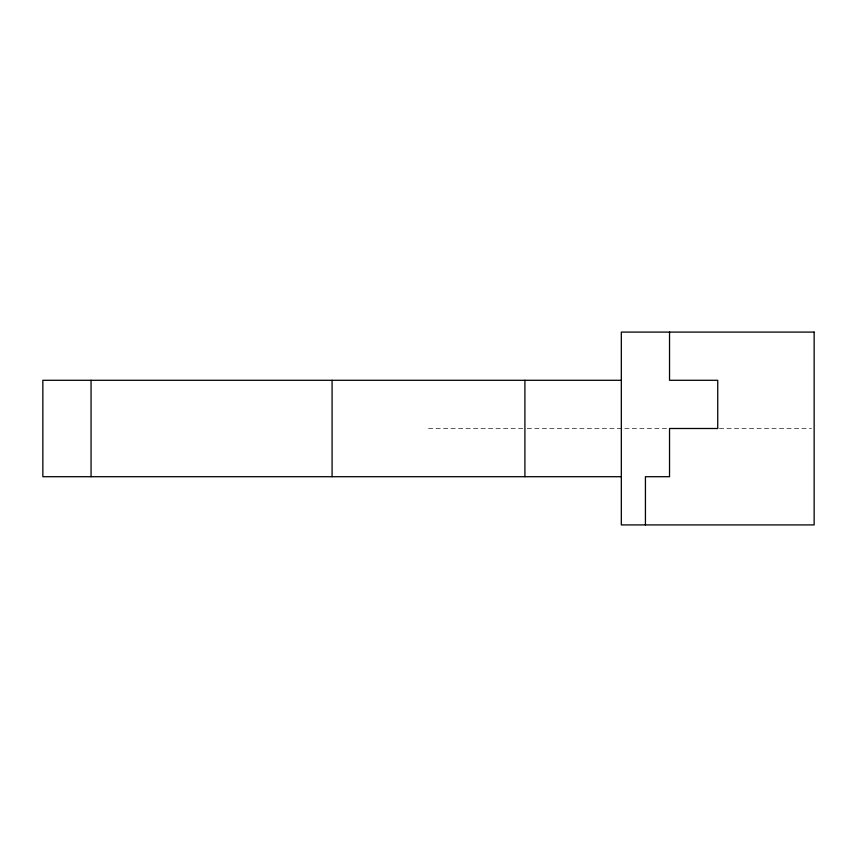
<?xml version="1.0" encoding="UTF-8"?>
<svg xmlns="http://www.w3.org/2000/svg" width="857" height="857" viewBox="0 0 857 857"><rect width="100%" height="100%" fill="white"/><g stroke="black" fill="none" stroke-linecap="round" stroke-linejoin="round"><path stroke-width="0.64" stroke-dasharray="4.29 3.21" d="M428.5 428.5L525.909 428.5M527.248 428.5L667.367 428.5M719.409 428.5L811.483 428.5"/><path stroke-width="1.29" d="M621.325 380.294L42.85 380.294L42.85 476.706L621.325 476.706M669.531 332.088L669.531 380.294L717.738 380.294L717.738 428.5L669.531 428.5L669.531 476.706L645.428 476.706L645.428 524.913M524.913 380.294L524.913 476.706M332.088 380.294L332.088 476.706M91.056 380.294L91.056 476.706M814.15 332.088L621.325 332.088L621.325 524.913L814.15 524.913L814.15 332.088"/></g></svg>
